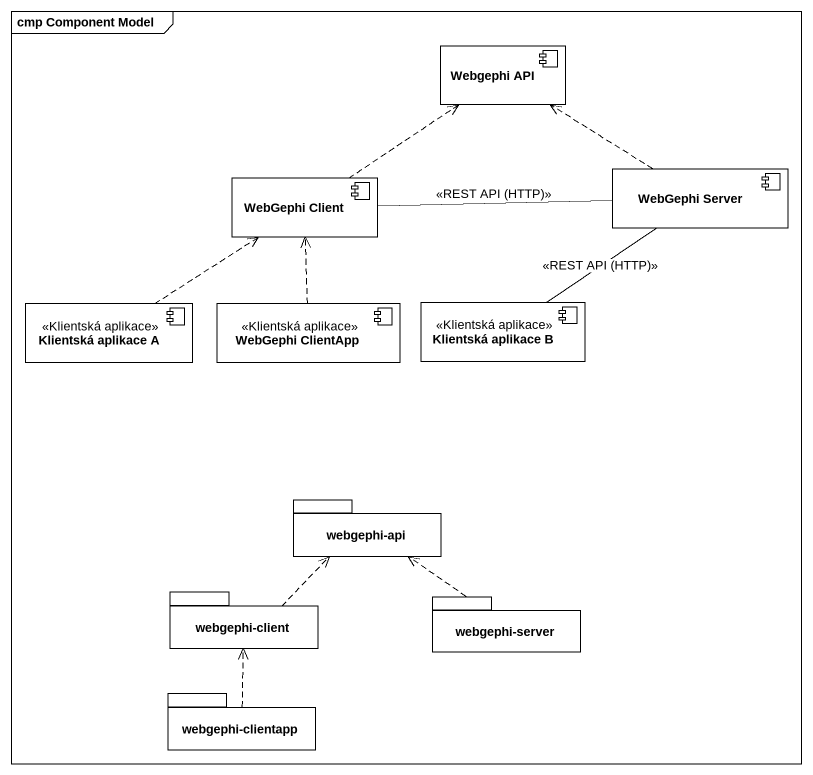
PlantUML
@startuml
mainframe cmp Component Model
component "Webgephi API" as Webgephi_API
component "WebGephi Client" as WebGephi_Client
component "WebGephi Server" as WebGephi_Server
component "Klientská aplikace B" as Klientská_aplikace_B <<Klientská aplikace>>
component "Klientská aplikace A" as Klientská_aplikace_A <<Klientská aplikace>>
component "WebGephi ClientApp" as WebGephi_ClientApp <<Klientská aplikace>>
package "webgephi-api" as webgephi_api {
}
package "webgephi-client" as webgephi_client {
}
package "webgephi-server" as webgephi_server {
}
package "webgephi-clientapp" as webgephi_clientapp {
}
WebGephi_Client .up.> Webgephi_API
WebGephi_Client -right- WebGephi_Server : <<REST API (HTTP)>>
WebGephi_Server .up.> Webgephi_API
Klientská_aplikace_B -up- WebGephi_Server : <<REST API (HTTP)>>
Klientská_aplikace_A .up.> WebGephi_Client
WebGephi_ClientApp .up.> WebGephi_Client
webgephi_client .up.> webgephi_api
webgephi_server .up.> webgephi_api
webgephi_clientapp .up.> webgephi_client
@enduml
